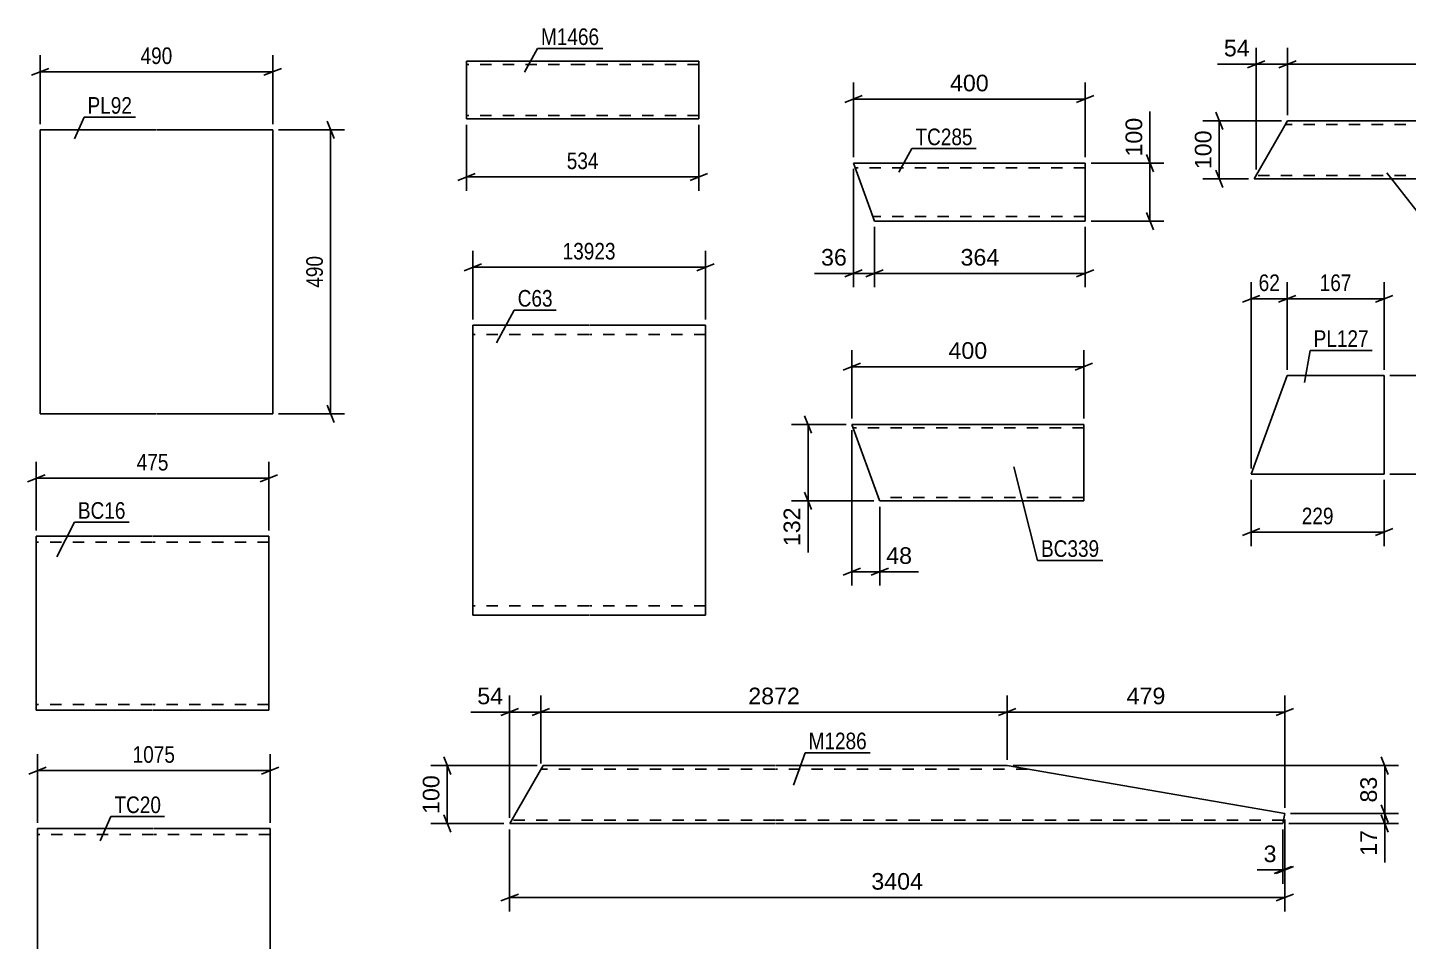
# Model space of a CAD drawing. Header units: millimetres. Extents: x 0 to 594, y 0 to 420.
# Drawn here: x 214.2 to 452.3, y 178 to 335.7 of the extents above; entities that cross this region are included whole.
import ezdxf

# ---------------------------------------------------------------- set-up
doc = ezdxf.new("R2010")
doc.units = ezdxf.units.MM
doc.linetypes.add('DXK_LINE_DOT2', pattern=[3.9198, 1.9599, -1.9599])
doc.styles.add('Arial', font='ARIAL.TTF', dxfattribs={"height": 0.2})
doc.styles.add('Arial Narrow', font='ARIALN.TTF', dxfattribs={"height": 0.2})

# ---------------------------------------------------------------- blocks, each defined once
blk = doc.blocks.new('Part-284929775-17579 - 17578')
at = {"color": 2, "linetype": 'Continuous'}
for p, q in [((361.09, 254.1), (356.32, 267.21)), ((396.32, 267.21), (356.32, 267.21)), ((396.32, 267.21), (396.32, 267.12)), ((396.32, 267.12), (396.32, 254.01)), ((361.13, 254.01), (361.09, 254.1)), ((361.13, 254.01), (396.32, 254.01))]:
    blk.add_line(p, q, dxfattribs=at)
at = {"color": 7, "linetype": 'DXK_LINE_DOT2'}
for p, q in [((396.32, 266.86), (396.32, 267.21)), ((396.32, 266.61), (356.54, 266.61)), ((396.32, 254.61), (360.91, 254.61))]:
    blk.add_line(p, q, dxfattribs=at)
blk = doc.blocks.new('Part-284929775-17071 - 17070')
at = {"color": 2, "linetype": 'Continuous'}
for p, q in [((302.37, 207.14), (303.06, 208.34)), ((303.06, 208.34), (343.03, 208.34)), ((343.13, 208.34), (383.13, 208.34)), ((430.99, 200.06), (383.13, 208.34)), ((302.37, 207.14), (297.34, 198.34)), ((430.99, 200.06), (430.69, 198.34)), ((343.03, 198.34), (297.34, 198.34)), ((430.69, 198.34), (343.13, 198.34))]:
    blk.add_line(p, q, dxfattribs=at)
at = {"color": 7, "linetype": 'DXK_LINE_DOT2'}
for p, q in [((343.03, 207.74), (302.72, 207.74)), ((302.86, 207.99), (303.06, 208.34)), ((386.6, 207.74), (343.13, 207.74)), ((343.03, 198.94), (297.68, 198.94)), ((430.79, 198.94), (343.13, 198.94))]:
    blk.add_line(p, q, dxfattribs=at)
blk = doc.blocks.new('Part-284929775-17571 - 17570')
at = {"color": 2, "linetype": 'Continuous'}
for p, q in [((359.64, 303.89), (356.59, 312.29)), ((396.59, 312.29), (356.59, 312.29)), ((396.59, 312.29), (396.59, 302.29)), ((359.64, 303.89), (360.22, 302.29)), ((360.22, 302.29), (396.59, 302.29))]:
    blk.add_line(p, q, dxfattribs=at)
at = {"color": 7, "linetype": 'DXK_LINE_DOT2'}
for p, q in [((396.59, 311.82), (396.59, 312.29)), ((396.59, 311.49), (356.88, 311.49)), ((360.18, 302.41), (359.64, 303.89)), ((396.59, 303.09), (359.93, 303.09))]:
    blk.add_line(p, q, dxfattribs=at)
blk = doc.blocks.new('Part-284929775-17886 - 17885')
at = {"color": 2, "linetype": 'Continuous'}
for p, q in [((430.78, 318.37), (431.46, 319.57)), ((471.46, 319.57), (431.46, 319.57)), ((511.56, 319.57), (471.56, 319.57)), ((569.02, 309.57), (511.56, 319.57)), ((430.78, 318.37), (425.72, 309.57)), ((425.72, 309.57), (471.46, 309.57)), ((471.56, 309.57), (569.02, 309.57))]:
    blk.add_line(p, q, dxfattribs=at)
at = {"color": 7, "linetype": 'DXK_LINE_DOT2'}
for p, q in [((431.46, 319.57), (431.26, 319.22)), ((471.46, 318.97), (431.12, 318.97)), ((515.01, 318.97), (471.56, 318.97)), ((471.46, 310.17), (426.06, 310.17)), ((565.57, 310.17), (471.56, 310.17))]:
    blk.add_line(p, q, dxfattribs=at)
blk = doc.blocks.new('Part-284929775-7756 - 7748')
at = {"color": 2, "linetype": 'Continuous'}
for p, q in [((310.96, 284.31), (290.96, 284.31)), ((290.96, 237.51), (290.96, 284.31)), ((331.06, 284.31), (311.06, 284.31)), ((331.06, 284.31), (331.06, 234.31)), ((290.96, 237.51), (290.96, 234.31)), ((310.96, 234.31), (290.96, 234.31)), ((331.06, 234.31), (311.06, 234.31))]:
    blk.add_line(p, q, dxfattribs=at)
at = {"color": 7, "linetype": 'DXK_LINE_DOT2'}
for p, q in [((310.96, 282.71), (290.96, 282.71)), ((331.06, 282.71), (311.06, 282.71)), ((290.96, 234.55), (290.96, 237.51)), ((310.96, 235.91), (290.96, 235.91)), ((331.06, 235.91), (311.06, 235.91))]:
    blk.add_line(p, q, dxfattribs=at)
blk = doc.blocks.new('Part-284929775-6149 - 6143')
at = {"color": 2, "linetype": 'Continuous'}
for p, q in [((216.33, 269.03), (216.33, 318.03)), ((216.33, 318.03), (236.33, 318.03)), ((236.43, 318.03), (256.43, 318.03)), ((256.43, 318.03), (256.43, 269.03)), ((236.33, 269.03), (216.33, 269.03)), ((256.43, 269.03), (236.43, 269.03))]:
    blk.add_line(p, q, dxfattribs=at)
blk = doc.blocks.new('Part-284929775-6326 - 6320')
at = {"color": 2, "linetype": 'Continuous'}
for p, q in [((425.22, 258.63), (431.41, 275.63)), ((431.41, 275.63), (448.12, 275.63)), ((448.12, 275.63), (448.12, 258.63)), ((448.12, 258.63), (425.22, 258.63))]:
    blk.add_line(p, q, dxfattribs=at)
blk = doc.blocks.new('Part-284929775-6396 - 6388')
at = {"color": 2, "linetype": 'Continuous'}
for p, q in [((235.88, 197.49), (215.88, 197.49)), ((215.88, 169.49), (215.88, 197.49)), ((255.98, 197.49), (235.98, 197.49)), ((255.98, 197.49), (255.98, 167.49)), ((215.88, 169.49), (215.88, 167.49)), ((235.88, 167.49), (215.88, 167.49)), ((255.98, 167.49), (235.98, 167.49))]:
    blk.add_line(p, q, dxfattribs=at)
at = {"color": 7, "linetype": 'DXK_LINE_DOT2'}
for p, q in [((235.88, 196.49), (215.88, 196.49)), ((255.98, 196.49), (235.98, 196.49)), ((215.88, 167.64), (215.88, 169.49)), ((215.88, 168.49), (215.88, 168.56)), ((235.88, 168.49), (215.88, 168.49)), ((255.98, 168.49), (235.98, 168.49)), ((255.98, 168.49), (255.98, 168.56))]:
    blk.add_line(p, q, dxfattribs=at)
blk = doc.blocks.new('Part-284929775-6420 - 6413')
at = {"color": 2, "linetype": 'Continuous'}
for p, q in [((235.66, 247.91), (215.66, 247.91)), ((215.66, 217.91), (215.66, 247.91)), ((255.76, 247.91), (235.76, 247.91)), ((255.76, 247.91), (255.76, 247.33)), ((255.76, 247.33), (255.76, 245.91)), ((255.76, 245.91), (255.76, 219.91)), ((255.76, 217.91), (255.76, 219.91)), ((215.66, 217.91), (235.66, 217.91)), ((235.76, 217.91), (255.76, 217.91))]:
    blk.add_line(p, q, dxfattribs=at)
at = {"color": 7, "linetype": 'DXK_LINE_DOT2'}
for p, q in [((235.66, 246.91), (215.66, 246.91)), ((255.76, 246.91), (235.76, 246.91)), ((255.76, 247.33), (255.76, 246.91)), ((255.76, 245.91), (255.76, 246.68)), ((255.76, 218.99), (255.76, 219.91)), ((215.66, 218.91), (215.66, 218.99)), ((235.66, 218.91), (215.66, 218.91)), ((255.76, 218.91), (235.76, 218.91)), ((255.76, 218.91), (255.76, 218.99)), ((255.76, 218.91), (255.76, 218.99)), ((255.76, 218.07), (255.76, 217.91))]:
    blk.add_line(p, q, dxfattribs=at)
blk = doc.blocks.new('Part-284929775-7096 - 7090')
at = {"color": 2, "linetype": 'Continuous'}
for p, q in [((309.84, 329.9), (289.84, 329.9)), ((289.84, 329.9), (289.84, 319.99)), ((329.94, 329.9), (309.94, 329.9)), ((329.94, 329.9), (329.94, 319.9)), ((289.84, 319.9), (289.84, 319.99)), ((309.84, 319.9), (289.84, 319.9)), ((329.94, 319.9), (309.94, 319.9))]:
    blk.add_line(p, q, dxfattribs=at)
at = {"color": 7, "linetype": 'DXK_LINE_DOT2'}
for p, q in [((309.84, 329.3), (289.84, 329.3)), ((329.94, 329.3), (309.94, 329.3)), ((289.84, 320.5), (289.84, 320.54)), ((309.84, 320.5), (289.84, 320.5)), ((329.94, 320.5), (309.94, 320.5)), ((329.94, 320.5), (329.94, 320.54))]:
    blk.add_line(p, q, dxfattribs=at)
blk = doc.blocks.new('StraightDimension-284929775-17732 - 17578')
at = {"color": 7, "linetype": 'Continuous'}
for p, q in [((355.32, 267.21), (345.92, 267.21)), ((349.37, 265.71), (348.17, 268.71)), ((348.77, 254.01), (348.77, 267.21)), ((348.17, 255.51), (349.37, 252.51)), ((360.13, 254.01), (345.92, 254.01))]:
    blk.add_line(p, q, dxfattribs=at)
at = {"color": 0}
blk.add_wipeout([(348.02, 253.49), (343.82, 253.49), (343.82, 245.61), (348.02, 245.61)], dxfattribs=at)
at = {"color": 7, "linetype": 'Continuous'}
blk.add_line((348.77, 254.01), (348.77, 245.09), dxfattribs=at)
blk.add_line((348.77, 254.01), (348.77, 245.09), dxfattribs=at)
at = {"color": 3, "style": 'Arial'}
blk.add_text('132', height=2.865, rotation=90.0002, dxfattribs=at).set_placement((347.42, 246.21))
blk = doc.blocks.new('StraightDimension-284929775-17616 - 17578')
at = {"color": 7, "linetype": 'Continuous'}
for p, q in [((356.32, 268.21), (356.32, 280.02)), ((396.32, 268.21), (396.32, 280.02)), ((357.82, 277.77), (354.82, 276.57)), ((356.32, 277.17), (396.32, 277.17)), ((394.82, 276.57), (397.82, 277.77))]:
    blk.add_line(p, q, dxfattribs=at)
at = {"color": 0}
blk.add_wipeout([(380.26, 277.92), (380.26, 282.12), (372.39, 282.12), (372.39, 277.92)], dxfattribs=at)
at = {"color": 3, "style": 'Arial'}
blk.add_text('400', height=2.865, dxfattribs=at).set_placement((372.99, 278.52))
blk = doc.blocks.new('StraightDimension-284929775-17750 - 17578')
at = {"color": 7, "linetype": 'Continuous'}
for p, q in [((356.32, 266.21), (356.32, 239.4)), ((361.13, 253.01), (361.13, 239.4)), ((354.82, 241.2), (357.82, 242.4)), ((356.32, 241.8), (361.13, 241.8)), ((362.63, 242.4), (359.63, 241.2))]:
    blk.add_line(p, q, dxfattribs=at)
at = {"color": 0}
blk.add_wipeout([(367.3, 242.55), (367.3, 246.75), (361.65, 246.75), (361.65, 242.55)], dxfattribs=at)
at = {"color": 7, "linetype": 'Continuous'}
blk.add_line((361.13, 241.8), (367.83, 241.8), dxfattribs=at)
blk.add_line((361.13, 241.8), (367.83, 241.8), dxfattribs=at)
at = {"color": 3, "style": 'Arial'}
blk.add_text('48', height=2.865, dxfattribs=at).set_placement((362.25, 243.15))
blk = doc.blocks.new('StraightDimension-284929775-17156 - 17070')
at = {"color": 7, "linetype": 'Continuous'}
for p, q in [((447.64, 209.84), (448.84, 206.84)), ((384.13, 208.34), (450.64, 208.34)), ((448.24, 200.06), (448.24, 208.34)), ((431.99, 200.06), (450.64, 200.06)), ((448.84, 198.56), (447.64, 201.56))]:
    blk.add_line(p, q, dxfattribs=at)
at = {"color": 0}
blk.add_wipeout([(447.49, 207.03), (443.29, 207.03), (443.29, 201.38), (447.49, 201.38)], dxfattribs=at)
at = {"color": 3, "style": 'Arial'}
blk.add_text('83', height=2.865, rotation=90.0002, dxfattribs=at).set_placement((446.89, 201.98))
blk = doc.blocks.new('StraightDimension-284929775-17079 - 17070')
at = {"color": 7, "linetype": 'Continuous'}
for p, q in [((302.68, 208.74), (302.68, 220.43)), ((383.13, 209.34), (383.13, 220.43)), ((304.18, 218.18), (301.18, 216.98)), ((302.68, 217.58), (383.13, 217.58)), ((381.63, 216.98), (384.63, 218.18))]:
    blk.add_line(p, q, dxfattribs=at)
at = {"color": 0}
blk.add_wipeout([(347.95, 218.33), (347.95, 222.53), (337.86, 222.53), (337.86, 218.33)], dxfattribs=at)
at = {"color": 3, "style": 'Arial'}
blk.add_text('2872', height=2.865, dxfattribs=at).set_placement((338.46, 218.93))
blk = doc.blocks.new('StraightDimension-284929775-17157 - 17070')
at = {"color": 7, "linetype": 'Continuous'}
for p, q in [((431.99, 200.06), (450.64, 200.06)), ((447.64, 201.56), (448.84, 198.56)), ((448.24, 198.34), (448.24, 200.06)), ((431.69, 198.34), (450.64, 198.34)), ((448.84, 196.84), (447.64, 199.84))]:
    blk.add_line(p, q, dxfattribs=at)
at = {"color": 0}
blk.add_wipeout([(447.49, 197.82), (443.29, 197.82), (443.29, 192.17), (447.49, 192.17)], dxfattribs=at)
at = {"color": 7, "linetype": 'Continuous'}
blk.add_line((448.24, 198.34), (448.24, 191.65), dxfattribs=at)
blk.add_line((448.24, 198.34), (448.24, 191.65), dxfattribs=at)
at = {"color": 3, "style": 'Arial'}
blk.add_text('17', height=2.865, rotation=90.0002, dxfattribs=at).set_placement((446.89, 192.77))
blk = doc.blocks.new('StraightDimension-284929775-17078 - 17070')
at = {"color": 7, "linetype": 'Continuous'}
for p, q in [((383.13, 209.34), (383.13, 220.43)), ((430.99, 201.06), (430.99, 220.43)), ((384.63, 218.18), (381.63, 216.98)), ((383.13, 217.58), (430.99, 217.58)), ((429.49, 216.98), (432.49, 218.18))]:
    blk.add_line(p, q, dxfattribs=at)
at = {"color": 0}
blk.add_wipeout([(410.99, 218.33), (410.99, 222.53), (403.12, 222.53), (403.12, 218.33)], dxfattribs=at)
at = {"color": 3, "style": 'Arial'}
blk.add_text('479', height=2.865, dxfattribs=at).set_placement((403.72, 218.93))
blk = doc.blocks.new('StraightDimension-284929775-17080 - 17070')
at = {"color": 7, "linetype": 'Continuous'}
for p, q in [((297.3, 199.34), (297.3, 220.43)), ((302.68, 208.74), (302.68, 220.43)), ((295.8, 216.98), (298.8, 218.18)), ((297.3, 217.58), (302.68, 217.58)), ((304.18, 218.18), (301.18, 216.98))]:
    blk.add_line(p, q, dxfattribs=at)
at = {"color": 0}
blk.add_wipeout([(296.77, 218.33), (296.77, 222.53), (291.12, 222.53), (291.12, 218.33)], dxfattribs=at)
at = {"color": 7, "linetype": 'Continuous'}
blk.add_line((297.3, 217.58), (290.6, 217.58), dxfattribs=at)
blk.add_line((297.3, 217.58), (290.6, 217.58), dxfattribs=at)
at = {"color": 3, "style": 'Arial'}
blk.add_text('54', height=2.865, dxfattribs=at).set_placement((291.72, 218.93))
blk = doc.blocks.new('StraightDimension-284929775-17227 - 17070')
at = {"color": 7, "linetype": 'Continuous'}
for p, q in [((430.99, 199.06), (430.99, 183.2)), ((297.3, 197.34), (297.3, 183.2)), ((298.8, 186.2), (295.8, 185)), ((429.49, 185), (432.49, 186.2)), ((297.3, 185.6), (430.99, 185.6))]:
    blk.add_line(p, q, dxfattribs=at)
at = {"color": 0}
blk.add_wipeout([(369.19, 186.35), (369.19, 190.55), (359.09, 190.55), (359.09, 186.35)], dxfattribs=at)
at = {"color": 3, "style": 'Arial'}
blk.add_text('3404', height=2.865, dxfattribs=at).set_placement((359.69, 186.95))
blk = doc.blocks.new('StraightDimension-284929775-17238 - 17070')
at = {"color": 7, "linetype": 'Continuous'}
for p, q in [((430.99, 199.06), (430.99, 187.95)), ((430.69, 197.34), (430.69, 187.95)), ((429.19, 189.75), (432.19, 190.95)), ((432.49, 190.95), (429.49, 189.75)), ((430.69, 190.35), (430.99, 190.35))]:
    blk.add_line(p, q, dxfattribs=at)
at = {"color": 0}
blk.add_wipeout([(430.16, 191.1), (430.16, 195.3), (426.74, 195.3), (426.74, 191.1)], dxfattribs=at)
at = {"color": 7, "linetype": 'Continuous'}
blk.add_line((430.69, 190.35), (426.22, 190.35), dxfattribs=at)
blk.add_line((430.69, 190.35), (426.22, 190.35), dxfattribs=at)
at = {"color": 3, "style": 'Arial'}
blk.add_text('3', height=2.87, dxfattribs=at).set_placement((427.34, 191.7))
blk = doc.blocks.new('StraightDimension-284929775-17254 - 17070')
at = {"color": 7, "linetype": 'Continuous'}
for p, q in [((285.93, 209.84), (287.13, 206.84)), ((302.03, 208.34), (283.68, 208.34)), ((286.53, 198.34), (286.53, 208.34)), ((296.3, 198.34), (283.68, 198.34)), ((287.13, 196.84), (285.93, 199.84))]:
    blk.add_line(p, q, dxfattribs=at)
at = {"color": 0}
blk.add_wipeout([(285.78, 207.28), (281.58, 207.28), (281.58, 199.41), (285.78, 199.41)], dxfattribs=at)
at = {"color": 3, "style": 'Arial'}
blk.add_text('100', height=2.865, rotation=90.0002, dxfattribs=at).set_placement((285.18, 200.01))
blk = doc.blocks.new('StraightDimension-284929775-17605 - 17570')
at = {"color": 7, "linetype": 'Continuous'}
for p, q in [((358.09, 323.92), (355.09, 322.72)), ((356.59, 313.29), (356.59, 326.17)), ((395.09, 322.72), (398.09, 323.92)), ((396.59, 313.29), (396.59, 326.17)), ((356.59, 323.32), (396.59, 323.32))]:
    blk.add_line(p, q, dxfattribs=at)
at = {"color": 0}
blk.add_wipeout([(380.52, 324.07), (380.52, 328.27), (372.65, 328.27), (372.65, 324.07)], dxfattribs=at)
at = {"color": 3, "style": 'Arial'}
blk.add_text('400', height=2.865, dxfattribs=at).set_placement((373.25, 324.67))
blk = doc.blocks.new('StraightDimension-284929775-17679 - 17570')
at = {"color": 7, "linetype": 'Continuous'}
for p, q in [((360.22, 301.29), (360.22, 290.86)), ((396.59, 301.29), (396.59, 290.86)), ((361.72, 293.86), (358.72, 292.66)), ((360.22, 293.26), (396.59, 293.26)), ((395.09, 292.66), (398.09, 293.86))]:
    blk.add_line(p, q, dxfattribs=at)
at = {"color": 0}
blk.add_wipeout([(382.34, 294.01), (382.34, 298.21), (374.47, 298.21), (374.47, 294.01)], dxfattribs=at)
at = {"color": 3, "style": 'Arial'}
blk.add_text('364', height=2.865, dxfattribs=at).set_placement((375.07, 294.61))
blk = doc.blocks.new('StraightDimension-284929775-17680 - 17570')
at = {"color": 7, "linetype": 'Continuous'}
for p, q in [((356.59, 311.29), (356.59, 290.86)), ((360.22, 301.29), (360.22, 290.86)), ((355.09, 292.66), (358.09, 293.86)), ((356.59, 293.26), (360.22, 293.26)), ((361.72, 293.86), (358.72, 292.66))]:
    blk.add_line(p, q, dxfattribs=at)
at = {"color": 0}
blk.add_wipeout([(356.06, 294.01), (356.06, 298.21), (350.41, 298.21), (350.41, 294.01)], dxfattribs=at)
at = {"color": 7, "linetype": 'Continuous'}
blk.add_line((356.59, 293.26), (349.89, 293.26), dxfattribs=at)
blk.add_line((356.59, 293.26), (349.89, 293.26), dxfattribs=at)
at = {"color": 3, "style": 'Arial'}
blk.add_text('36', height=2.865, dxfattribs=at).set_placement((351.01, 294.61))
blk = doc.blocks.new('StraightDimension-284929775-17714 - 17570')
at = {"color": 7, "linetype": 'Continuous'}
for p, q in [((397.59, 312.29), (410.15, 312.29)), ((407.15, 313.79), (408.35, 310.79)), ((407.75, 302.29), (407.75, 312.29)), ((408.35, 300.79), (407.15, 303.79)), ((397.59, 302.29), (410.15, 302.29))]:
    blk.add_line(p, q, dxfattribs=at)
at = {"color": 0}
blk.add_wipeout([(407, 320.69), (402.8, 320.69), (402.8, 312.82), (407, 312.82)], dxfattribs=at)
at = {"color": 7, "linetype": 'Continuous'}
blk.add_line((407.75, 312.29), (407.75, 321.21), dxfattribs=at)
blk.add_line((407.75, 312.29), (407.75, 321.21), dxfattribs=at)
at = {"color": 3, "style": 'Arial'}
blk.add_text('100', height=2.865, rotation=90.0002, dxfattribs=at).set_placement((406.4, 313.42))
blk = doc.blocks.new('StraightDimension-284929775-17962 - 17885')
at = {"color": 7, "linetype": 'Continuous'}
for p, q in [((430.46, 319.57), (416.85, 319.57)), ((419.1, 321.07), (420.3, 318.07)), ((419.7, 309.57), (419.7, 319.57)), ((420.3, 308.07), (419.1, 311.07)), ((424.72, 309.57), (416.85, 309.57))]:
    blk.add_line(p, q, dxfattribs=at)
at = {"color": 0}
blk.add_wipeout([(418.95, 318.51), (414.75, 318.51), (414.75, 310.64), (418.95, 310.64)], dxfattribs=at)
at = {"color": 3, "style": 'Arial'}
blk.add_text('100', height=2.865, rotation=90.0002, dxfattribs=at).set_placement((418.35, 311.24))
blk = doc.blocks.new('StraightDimension-284929775-17896 - 17885')
at = {"color": 7, "linetype": 'Continuous'}
for p, q in [((431.46, 320.57), (431.46, 332.2)), ((511.37, 320.57), (511.37, 332.2)), ((432.96, 329.95), (429.96, 328.75)), ((431.46, 329.35), (511.37, 329.35)), ((509.87, 328.75), (512.87, 329.95))]:
    blk.add_line(p, q, dxfattribs=at)
at = {"color": 0}
blk.add_wipeout([(476.46, 330.1), (476.46, 334.3), (466.37, 334.3), (466.37, 330.1)], dxfattribs=at)
at = {"color": 3, "style": 'Arial'}
blk.add_text('1735', height=2.865, dxfattribs=at).set_placement((466.97, 330.7))
blk = doc.blocks.new('StraightDimension-284929775-17897 - 17885')
at = {"color": 7, "linetype": 'Continuous'}
for p, q in [((426.06, 311.17), (426.06, 332.2)), ((431.46, 320.57), (431.46, 332.2)), ((424.56, 328.75), (427.56, 329.95)), ((426.06, 329.35), (431.46, 329.35)), ((432.96, 329.95), (429.96, 328.75))]:
    blk.add_line(p, q, dxfattribs=at)
at = {"color": 0}
blk.add_wipeout([(425.54, 330.1), (425.54, 334.3), (419.89, 334.3), (419.89, 330.1)], dxfattribs=at)
at = {"color": 7, "linetype": 'Continuous'}
blk.add_line((426.06, 329.35), (419.37, 329.35), dxfattribs=at)
blk.add_line((426.06, 329.35), (419.37, 329.35), dxfattribs=at)
at = {"color": 3, "style": 'Arial'}
blk.add_text('54', height=2.865, dxfattribs=at).set_placement((420.49, 330.7))
blk = doc.blocks.new('StraightDimension-284929775-7759 - 7748')
at = {"color": 7, "linetype": 'Continuous'}
for p, q in [((290.96, 285.31), (290.96, 297.16)), ((331.06, 285.31), (331.06, 297.16)), ((292.46, 294.91), (289.46, 293.71)), ((290.96, 294.31), (331.06, 294.31)), ((329.56, 293.71), (332.56, 294.91))]:
    blk.add_line(p, q, dxfattribs=at)
at = {"color": 0}
blk.add_wipeout([(316.18, 295.06), (316.18, 299.26), (305.84, 299.26), (305.84, 295.06)], dxfattribs=at)
at = {"color": 3, "style": 'Arial Narrow'}
blk.add_text('13923', height=2.863, dxfattribs=at).set_placement((306.44, 295.66))
blk = doc.blocks.new('StraightDimension-284929775-6152 - 6143')
at = {"color": 7, "linetype": 'Continuous'}
for p, q in [((267.03, 316.53), (265.83, 319.53)), ((257.43, 318.03), (268.83, 318.03)), ((266.43, 269.03), (266.43, 318.03)), ((265.83, 270.53), (267.03, 267.53)), ((257.43, 269.03), (268.83, 269.03))]:
    blk.add_line(p, q, dxfattribs=at)
at = {"color": 0}
blk.add_wipeout([(265.68, 296.87), (261.48, 296.87), (261.48, 290.19), (265.68, 290.19)], dxfattribs=at)
at = {"color": 3, "style": 'Arial Narrow'}
blk.add_text('490', height=2.863, rotation=90.0002, dxfattribs=at).set_placement((265.08, 290.79))
blk = doc.blocks.new('StraightDimension-284929775-6163 - 6143')
at = {"color": 7, "linetype": 'Continuous'}
for p, q in [((216.33, 319.03), (216.33, 330.88)), ((256.43, 319.03), (256.43, 330.88)), ((217.83, 328.63), (214.83, 327.43)), ((216.33, 328.03), (256.43, 328.03)), ((254.93, 327.43), (257.93, 328.63))]:
    blk.add_line(p, q, dxfattribs=at)
at = {"color": 0}
blk.add_wipeout([(239.72, 328.78), (239.72, 332.98), (233.04, 332.98), (233.04, 328.78)], dxfattribs=at)
at = {"color": 3, "style": 'Arial Narrow'}
blk.add_text('490', height=2.863, dxfattribs=at).set_placement((233.64, 329.38))
blk = doc.blocks.new('StraightDimension-284929775-6374 - 6320')
at = {"color": 7, "linetype": 'Continuous'}
for p, q in [((425.22, 257.63), (425.22, 246.23)), ((448.12, 257.63), (448.12, 246.23)), ((426.72, 249.23), (423.72, 248.03)), ((425.22, 248.63), (448.12, 248.63)), ((446.62, 248.03), (449.62, 249.23))]:
    blk.add_line(p, q, dxfattribs=at)
at = {"color": 0}
blk.add_wipeout([(440.02, 249.38), (440.02, 253.58), (433.33, 253.58), (433.33, 249.38)], dxfattribs=at)
at = {"color": 3, "style": 'Arial Narrow'}
blk.add_text('229', height=2.863, dxfattribs=at).set_placement((433.93, 249.98))
blk = doc.blocks.new('StraightDimension-284929775-6328 - 6320')
at = {"color": 7, "linetype": 'Continuous'}
for p, q in [((458.72, 274.13), (457.52, 277.13)), ((449.12, 275.63), (460.52, 275.63)), ((458.12, 258.63), (458.12, 275.63)), ((457.52, 260.13), (458.72, 257.13)), ((449.12, 258.63), (460.52, 258.63))]:
    blk.add_line(p, q, dxfattribs=at)
at = {"color": 0}
blk.add_wipeout([(457.37, 270.47), (453.17, 270.47), (453.17, 263.78), (457.37, 263.78)], dxfattribs=at)
at = {"color": 3, "style": 'Arial Narrow'}
blk.add_text('170', height=2.863, rotation=90.0002, dxfattribs=at).set_placement((456.77, 264.38))
blk = doc.blocks.new('StraightDimension-284929775-6339 - 6320')
at = {"color": 7, "linetype": 'Continuous'}
for p, q in [((431.41, 276.63), (431.41, 291.72)), ((448.12, 276.63), (448.12, 291.72)), ((432.91, 289.47), (429.91, 288.27)), ((431.41, 288.87), (448.12, 288.87)), ((446.62, 288.27), (449.62, 289.47))]:
    blk.add_line(p, q, dxfattribs=at)
at = {"color": 0}
blk.add_wipeout([(443.11, 289.62), (443.11, 293.82), (436.42, 293.82), (436.42, 289.62)], dxfattribs=at)
at = {"color": 3, "style": 'Arial Narrow'}
blk.add_text('167', height=2.863, dxfattribs=at).set_placement((437.02, 290.22))
blk = doc.blocks.new('StraightDimension-284929775-6356 - 6320')
at = {"color": 7, "linetype": 'Continuous'}
for p, q in [((425.22, 259.63), (425.22, 291.72)), ((431.41, 276.63), (431.41, 291.72)), ((423.72, 288.27), (426.72, 289.47)), ((425.22, 288.87), (431.41, 288.87)), ((432.91, 289.47), (429.91, 288.27))]:
    blk.add_line(p, q, dxfattribs=at)
at = {"color": 0}
blk.add_wipeout([(430.74, 289.62), (430.74, 293.82), (425.89, 293.82), (425.89, 289.62)], dxfattribs=at)
at = {"color": 3, "style": 'Arial Narrow'}
blk.add_text('62', height=2.863, dxfattribs=at).set_placement((426.49, 290.22))
blk = doc.blocks.new('StraightDimension-284929775-6399 - 6388')
at = {"color": 7, "linetype": 'Continuous'}
for p, q in [((215.88, 198.49), (215.88, 210.34)), ((255.98, 198.49), (255.98, 210.34)), ((217.38, 208.09), (214.38, 206.89)), ((215.88, 207.49), (255.98, 207.49)), ((254.48, 206.89), (257.48, 208.09))]:
    blk.add_line(p, q, dxfattribs=at)
at = {"color": 0}
blk.add_wipeout([(240.19, 208.24), (240.19, 212.44), (231.67, 212.44), (231.67, 208.24)], dxfattribs=at)
at = {"color": 3, "style": 'Arial Narrow'}
blk.add_text('1075', height=2.863, dxfattribs=at).set_placement((232.27, 208.84))
blk = doc.blocks.new('StraightDimension-284929775-6423 - 6413')
at = {"color": 7, "linetype": 'Continuous'}
for p, q in [((215.66, 248.91), (215.66, 260.76)), ((255.76, 248.91), (255.76, 260.76)), ((217.16, 258.51), (214.16, 257.31)), ((215.66, 257.91), (255.76, 257.91)), ((254.26, 257.31), (257.26, 258.51))]:
    blk.add_line(p, q, dxfattribs=at)
at = {"color": 0}
blk.add_wipeout([(239.05, 258.66), (239.05, 262.86), (232.37, 262.86), (232.37, 258.66)], dxfattribs=at)
at = {"color": 3, "style": 'Arial Narrow'}
blk.add_text('475', height=2.863, dxfattribs=at).set_placement((232.97, 259.26))
blk = doc.blocks.new('StraightDimension-284929775-7099 - 7090')
at = {"color": 7, "linetype": 'Continuous'}
for p, q in [((289.84, 318.9), (289.84, 307.5)), ((329.94, 318.9), (329.94, 307.5)), ((291.34, 310.5), (288.34, 309.3)), ((289.84, 309.9), (329.94, 309.9)), ((328.44, 309.3), (331.44, 310.5))]:
    blk.add_line(p, q, dxfattribs=at)
at = {"color": 0}
blk.add_wipeout([(313.24, 310.65), (313.24, 314.85), (306.55, 314.85), (306.55, 310.65)], dxfattribs=at)
at = {"color": 3, "style": 'Arial Narrow'}
blk.add_text('534', height=2.863, dxfattribs=at).set_placement((307.15, 311.25))
blk = doc.blocks.new('Mark-284929775-17767 - 17578')
at = {"color": 0}
blk.add_wipeout([(399, 244.36), (399, 247.36), (388.95, 247.36), (388.95, 244.36)], dxfattribs=at)
blk.add_wipeout([(399, 244.36), (399, 247.36), (388.95, 247.36), (388.95, 244.36)], dxfattribs=at)
at = {"color": 30, "linetype": 'Continuous'}
for p, q in [((384.26, 259.91), (388.35, 243.76)), ((388.35, 243.76), (399.6, 243.76))]:
    blk.add_line(p, q, dxfattribs=at)
at = {"color": 3, "style": 'Arial Narrow'}
blk.add_text('BC339', height=2.863, dxfattribs=at).set_placement((388.95, 244.36))
blk = doc.blocks.new('Mark-284929775-17150 - 17070')
at = {"color": 0}
blk.add_wipeout([(358.91, 211.17), (358.91, 214.17), (348.86, 214.17), (348.86, 211.17)], dxfattribs=at)
blk.add_wipeout([(358.91, 211.17), (358.91, 214.17), (348.86, 214.17), (348.86, 211.17)], dxfattribs=at)
at = {"color": 30, "linetype": 'Continuous'}
for p, q in [((346.24, 204.97), (348.26, 210.57)), ((348.26, 210.57), (359.51, 210.57))]:
    blk.add_line(p, q, dxfattribs=at)
at = {"color": 3, "style": 'Arial Narrow'}
blk.add_text('M1286', height=2.863, dxfattribs=at).set_placement((348.86, 211.17))
blk = doc.blocks.new('Mark-284929775-17724 - 17570')
at = {"color": 0}
blk.add_wipeout([(377.16, 315.38), (377.16, 318.38), (367.3, 318.38), (367.3, 315.38)], dxfattribs=at)
blk.add_wipeout([(377.16, 315.38), (377.16, 318.38), (367.3, 318.38), (367.3, 315.38)], dxfattribs=at)
at = {"color": 30, "linetype": 'Continuous'}
for p, q in [((364.42, 310.75), (366.7, 314.78)), ((366.7, 314.78), (377.76, 314.78))]:
    blk.add_line(p, q, dxfattribs=at)
at = {"color": 3, "style": 'Arial Narrow'}
blk.add_text('TC285', height=2.863, dxfattribs=at).set_placement((367.3, 315.38))
blk = doc.blocks.new('Mark-284929775-17991 - 17885')
at = {"color": 0}
blk.add_wipeout([(464.5, 304.53), (464.5, 307.53), (454.45, 307.53), (454.45, 304.53)], dxfattribs=at)
blk.add_wipeout([(464.5, 304.53), (464.5, 307.53), (454.45, 307.53), (454.45, 304.53)], dxfattribs=at)
at = {"color": 30, "linetype": 'Continuous'}
for p, q in [((448.62, 310.58), (453.85, 303.93)), ((453.85, 303.93), (465.1, 303.93))]:
    blk.add_line(p, q, dxfattribs=at)
at = {"color": 3, "style": 'Arial Narrow'}
blk.add_text('M1289', height=2.863, dxfattribs=at).set_placement((454.45, 304.53))
blk = doc.blocks.new('Mark-284929775-7752 - 7748')
at = {"color": 0}
blk.add_wipeout([(304.71, 287.53), (304.71, 290.53), (298.69, 290.53), (298.69, 287.53)], dxfattribs=at)
blk.add_wipeout([(304.71, 287.53), (304.71, 290.53), (298.69, 290.53), (298.69, 287.53)], dxfattribs=at)
at = {"color": 30, "linetype": 'Continuous'}
for p, q in [((295.06, 281.28), (298.09, 286.93)), ((298.09, 286.93), (305.31, 286.93))]:
    blk.add_line(p, q, dxfattribs=at)
at = {"color": 3, "style": 'Arial Narrow'}
blk.add_text('C63', height=2.863, dxfattribs=at).set_placement((298.69, 287.53))
blk = doc.blocks.new('Mark-284929775-6145 - 6143')
at = {"color": 0}
blk.add_wipeout([(232.16, 320.81), (232.16, 323.81), (224.49, 323.81), (224.49, 320.81)], dxfattribs=at)
blk.add_wipeout([(232.16, 320.81), (232.16, 323.81), (224.49, 323.81), (224.49, 320.81)], dxfattribs=at)
at = {"color": 30, "linetype": 'Continuous'}
for p, q in [((222.24, 316.47), (223.89, 320.21)), ((223.89, 320.21), (232.76, 320.21))]:
    blk.add_line(p, q, dxfattribs=at)
at = {"color": 3, "style": 'Arial Narrow'}
blk.add_text('PL92', height=2.863, dxfattribs=at).set_placement((224.49, 320.81))
blk = doc.blocks.new('Mark-284929775-6322 - 6320')
at = {"color": 0}
blk.add_wipeout([(445.47, 280.58), (445.47, 283.58), (435.97, 283.58), (435.97, 280.58)], dxfattribs=at)
blk.add_wipeout([(445.47, 280.58), (445.47, 283.58), (435.97, 283.58), (435.97, 280.58)], dxfattribs=at)
at = {"color": 30, "linetype": 'Continuous'}
for p, q in [((434.42, 274.43), (435.37, 279.98)), ((435.37, 279.98), (446.07, 279.98))]:
    blk.add_line(p, q, dxfattribs=at)
at = {"color": 3, "style": 'Arial Narrow'}
blk.add_text('PL127', height=2.863, dxfattribs=at).set_placement((435.97, 280.58))
blk = doc.blocks.new('Mark-284929775-6392 - 6388')
at = {"color": 0}
blk.add_wipeout([(237.18, 200.16), (237.18, 203.16), (229.14, 203.16), (229.14, 200.16)], dxfattribs=at)
blk.add_wipeout([(237.18, 200.16), (237.18, 203.16), (229.14, 203.16), (229.14, 200.16)], dxfattribs=at)
at = {"color": 30, "linetype": 'Continuous'}
for p, q in [((226.69, 195.39), (228.54, 199.56)), ((228.54, 199.56), (237.78, 199.56))]:
    blk.add_line(p, q, dxfattribs=at)
at = {"color": 3, "style": 'Arial Narrow'}
blk.add_text('TC20', height=2.863, dxfattribs=at).set_placement((229.14, 200.16))
blk = doc.blocks.new('Mark-284929775-6416 - 6413')
at = {"color": 0}
blk.add_wipeout([(231.05, 250.93), (231.05, 253.93), (222.83, 253.93), (222.83, 250.93)], dxfattribs=at)
blk.add_wipeout([(231.05, 250.93), (231.05, 253.93), (222.83, 253.93), (222.83, 250.93)], dxfattribs=at)
at = {"color": 30, "linetype": 'Continuous'}
for p, q in [((219.19, 244.38), (222.23, 250.33)), ((222.23, 250.33), (231.65, 250.33))]:
    blk.add_line(p, q, dxfattribs=at)
at = {"color": 3, "style": 'Arial Narrow'}
blk.add_text('BC16', height=2.863, dxfattribs=at).set_placement((222.83, 250.93))
blk = doc.blocks.new('Mark-284929775-7092 - 7090')
at = {"color": 0}
blk.add_wipeout([(312.75, 332.66), (312.75, 335.66), (302.7, 335.66), (302.7, 332.66)], dxfattribs=at)
blk.add_wipeout([(312.75, 332.66), (312.75, 335.66), (302.7, 335.66), (302.7, 332.66)], dxfattribs=at)
at = {"color": 30, "linetype": 'Continuous'}
for p, q in [((299.87, 328), (302.1, 332.06)), ((302.1, 332.06), (313.35, 332.06))]:
    blk.add_line(p, q, dxfattribs=at)
at = {"color": 3, "style": 'Arial Narrow'}
blk.add_text('M1466', height=2.863, dxfattribs=at).set_placement((302.7, 332.66))

msp = doc.modelspace()

# ---------------------------------------------------------------- block references
for name in ['Part-284929775-7096 - 7090', 'Part-284929775-17886 - 17885', 'Part-284929775-6149 - 6143', 'Part-284929775-17571 - 17570', 'Part-284929775-7756 - 7748', 'Part-284929775-6326 - 6320', 'Part-284929775-17579 - 17578', 'Part-284929775-6420 - 6413', 'Part-284929775-17071 - 17070', 'Part-284929775-6396 - 6388']:
    msp.add_blockref(name, (0, 0))

# ---------------------------------------------------------------- next in the draw order: block references
for name in ['Mark-284929775-7092 - 7090', 'StraightDimension-284929775-17605 - 17570', 'StraightDimension-284929775-6152 - 6143', 'StraightDimension-284929775-17962 - 17885', 'StraightDimension-284929775-7099 - 7090', 'Mark-284929775-17991 - 17885', 'StraightDimension-284929775-17679 - 17570', 'StraightDimension-284929775-7759 - 7748', 'StraightDimension-284929775-17732 - 17578', 'StraightDimension-284929775-6423 - 6413', 'Mark-284929775-17767 - 17578', 'StraightDimension-284929775-6374 - 6320', 'StraightDimension-284929775-6399 - 6388', 'StraightDimension-284929775-17156 - 17070']:
    msp.add_blockref(name, (0, 0))

# ---------------------------------------------------------------- next in the draw order: block references
for name in ['StraightDimension-284929775-17896 - 17885', 'StraightDimension-284929775-6163 - 6143', 'StraightDimension-284929775-17714 - 17570', 'Mark-284929775-17724 - 17570', 'StraightDimension-284929775-17680 - 17570', 'Mark-284929775-7752 - 7748', 'StraightDimension-284929775-17616 - 17578', 'StraightDimension-284929775-6328 - 6320', 'StraightDimension-284929775-17750 - 17578', 'Mark-284929775-6416 - 6413', 'StraightDimension-284929775-17079 - 17070', 'Mark-284929775-6392 - 6388', 'StraightDimension-284929775-17157 - 17070']:
    msp.add_blockref(name, (0, 0))

# ---------------------------------------------------------------- next in the draw order: block references
for name in ['StraightDimension-284929775-17897 - 17885', 'Mark-284929775-6145 - 6143', 'StraightDimension-284929775-6339 - 6320', 'StraightDimension-284929775-17080 - 17070', 'StraightDimension-284929775-17078 - 17070', 'Mark-284929775-17150 - 17070']:
    msp.add_blockref(name, (0, 0))

# ---------------------------------------------------------------- next in the draw order: block references
for name in ['StraightDimension-284929775-6356 - 6320', 'Mark-284929775-6322 - 6320', 'StraightDimension-284929775-17227 - 17070']:
    msp.add_blockref(name, (0, 0))

# ---------------------------------------------------------------- next in the draw order: block references
for name in ['StraightDimension-284929775-17254 - 17070', 'StraightDimension-284929775-17238 - 17070']:
    msp.add_blockref(name, (0, 0))

doc.saveas('drawing.dxf')
